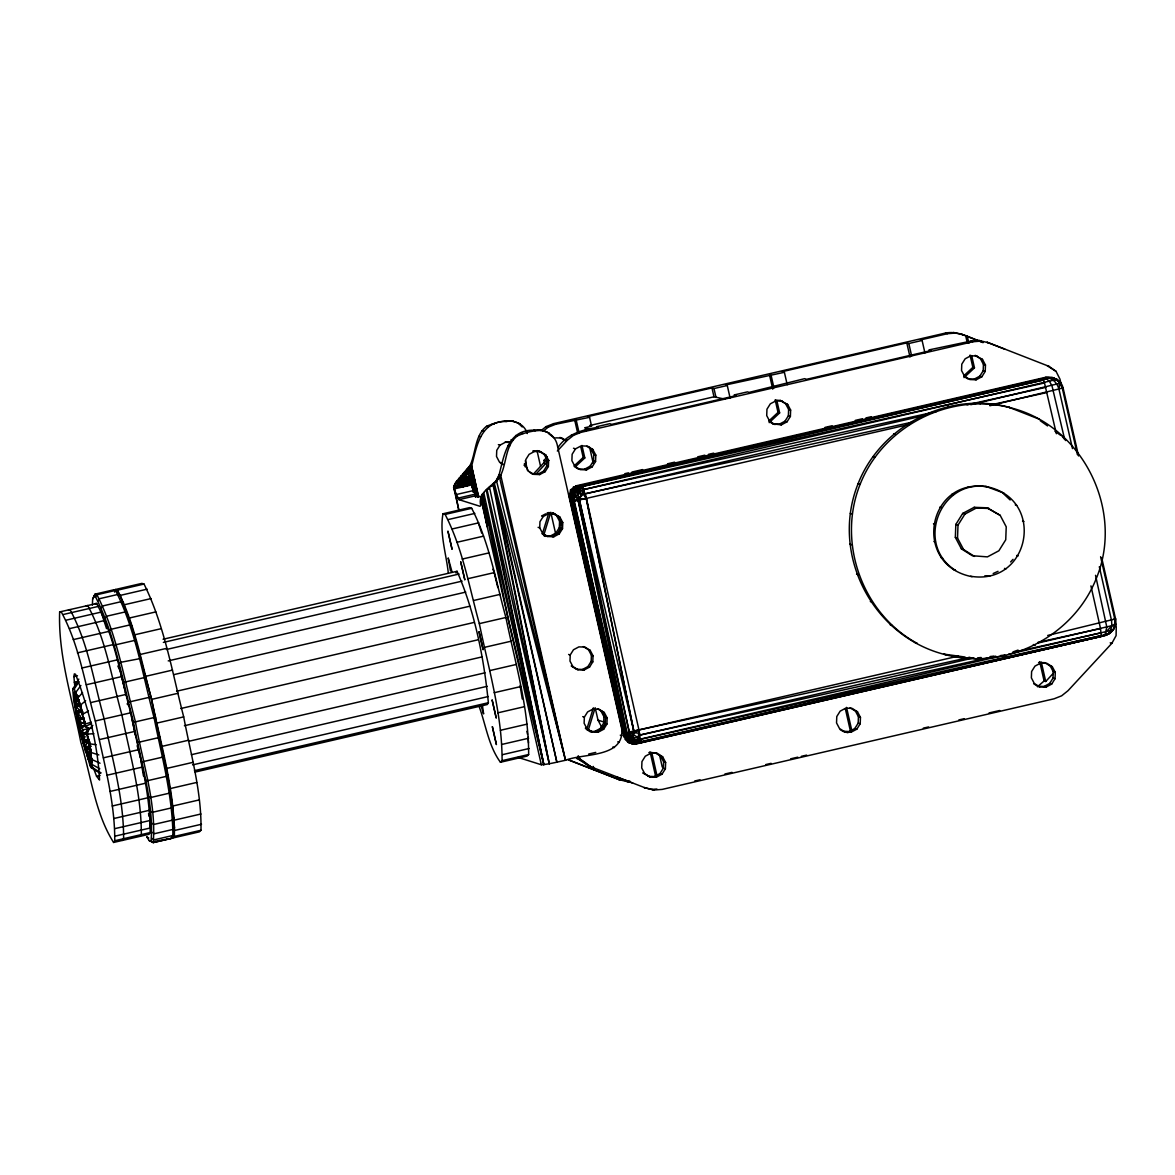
<?xml version="1.0" encoding="UTF-8"?>
<svg xmlns="http://www.w3.org/2000/svg" width="1175" height="1175" viewBox="0 0 1175 1175"><rect width="100%" height="100%" fill="white"/><g stroke="black" fill="none" stroke-linecap="round" stroke-linejoin="round"><path stroke-width="1.5" d="M945.64 654.725C872.158 636.644 829.888 553.733 858.132 483.615C881.015 425.379 948.298 391.04 1008.826 407.226L1010.838 407.872C1082.586 425.702 1124.622 510.229 1096.334 578.35C1073.451 636.586 1006.167 670.91 945.64 654.725L943.628 654.093L965.057 657.031M915.149 642.74L917.176 643.386C862.083 613.497 836.791 542.307 860.159 484.247C883.042 426.011 950.311 391.686 1010.838 407.872M473.275 492.002L471.102 481.251L471.66 466.034C476.8 446.059 480.34 420.988 506.278 421.502C515.047 419.725 524.784 424.733 527.296 433.546M497.583 480.046L495.233 482.617L499.125 474.715C504.266 454.74 507.82 429.683 533.744 430.182C543.687 428.332 554.629 434.265 557.112 444.37L621.692 728.603C624.821 758.125 583.182 753.043 565.498 760.284C557.493 761.914 549.518 764.161 541.337 764.763L518.013 757.39M74.715 693.896L73.834 696.511C75.89 697.348 74.818 693.441 73.805 692.795L75.743 692.912L74.554 692.119L78.049 698.038L85.188 726.341L88.389 728.383L86.392 731.673L91.018 757.302L90.872 763.956C80.84 741.968 76.199 716.882 73.805 692.795L74.554 692.119L75.112 692.824L73.805 692.795L74.715 693.896L76.728 694.587L75.729 692.956M533.626 474.347L528.456 471.087L525.607 465.667L525.827 459.543L529.088 454.343L534.493 451.464L540.603 451.685L545.773 454.931L548.622 460.35L548.387 466.475L545.141 471.674L539.736 474.553L533.626 474.347L529.426 472.203M553.234 512.917L559.902 517.117L562.752 522.523L562.517 528.662L559.271 533.861L553.866 536.74L547.756 536.52L542.586 533.274L539.722 527.854L539.957 521.715L543.217 516.515L548.622 513.637L554.717 513.857L547.007 513.137L548.622 513.637M532.011 473.833L538.121 474.054L543.526 471.175L546.772 465.976L547.007 459.836L544.157 454.417L538.987 451.171L532.877 450.95L534.493 451.464M543.981 535.8L550.326 536.035L555.937 533.039L559.315 527.634L559.564 521.274L556.597 515.649L552.558 513.123M553.102 513.343L558.287 516.603L561.136 522.023L560.901 528.148L557.655 533.347L552.25 536.226L546.14 536.006L542.262 533.567M561.459 525.093L561.577 521.92L558.61 516.295L556.597 515.649M570.227 654.96L569.992 661.084L572.857 666.504L578.027 669.75L584.137 669.97L589.542 667.092L592.788 661.892L593.023 655.768L590.173 650.348L584.988 647.087L578.878 646.882L573.473 649.76L570.227 654.96L568.612 654.446M574.178 466.46L578.203 469.001L584.548 469.222L590.158 466.225L593.537 460.835L593.786 454.461L590.819 448.835L586.78 446.309M586.369 729.322L590.393 731.849L598.251 732.143L603.656 729.264L606.917 724.064L607.152 717.94L604.288 712.52L598.986 709.171L593.008 709.054L587.603 711.933L584.357 717.132L584.122 723.257L586.971 728.676L592.156 731.922L585.356 728.162L586.971 728.676M595.563 461.467L595.798 455.107L592.832 449.482L587.471 446.103L581.126 445.883L575.515 448.865L572.137 454.27L571.887 460.629L574.854 466.255L580.23 469.633L586.575 469.853L592.185 466.872L595.563 461.467L593.537 460.835M572.857 666.504L571.241 665.99L576.411 669.236L582.521 669.456L587.926 666.577L591.172 661.378L591.407 655.253L588.558 649.834L583.373 646.588M605.727 723.683L602.349 729.087L596.738 732.084L594.726 731.438L600.337 728.456L603.715 723.051L603.95 716.691L600.983 711.066L603.01 711.697M597.502 708.76L602.672 712.006L605.536 717.426L605.301 723.55L602.041 728.75L596.636 731.628L589.967 731.276M648.027 776.322L654.372 776.543L659.983 773.561L663.361 768.156L663.611 761.797L660.644 756.171L655.268 752.793L648.923 752.558L657.28 753.425L662.656 756.803L665.623 762.428L665.388 768.803L662.01 774.193L656.399 777.189L650.054 776.954L642.652 772.944M769.008 421.428L773.033 423.955L779.377 424.175L784.988 421.193L788.366 415.788L788.616 409.429L785.649 403.803L780.273 400.425L775.515 400.249M773.033 423.955L781.404 424.821L787.015 421.825L790.393 416.435L790.628 410.06L787.661 404.435L780.273 400.425M840.169 729.587L842.857 731.276L849.202 731.511L854.812 728.515L858.191 723.11L858.426 716.75L855.473 711.125L850.098 707.747M860.217 723.756L860.453 717.396L857.486 711.771L852.11 708.393L845.765 708.158L840.154 711.154L836.776 716.544L836.541 722.919L839.508 728.544L844.884 731.922L851.214 732.143L856.839 729.161L860.217 723.756L858.191 723.11M955.348 537.386L955.833 524.417L962.707 513.416L974.148 507.336L987.073 507.791L1000.189 515.355L1006.226 526.826L1005.741 539.78L998.868 550.781L987.426 556.877L972.327 555.731L961.385 548.842L955.348 537.386L957.522 538.077L963.559 549.533L974.501 556.421M957.522 538.077L958.007 525.107L964.895 514.107L976.322 508.026L989.247 508.481M969.448 378.967L974.207 379.143L979.818 376.147L983.196 370.757L983.431 364.382L980.479 358.757L975.103 355.379L982.491 359.403L985.458 365.028L985.223 371.388L981.845 376.793L976.219 379.775L969.889 379.554L964.513 376.176L961.547 370.551L961.782 364.191L965.16 358.786L970.785 355.79L977.115 356.025M1033.662 683.703L1037.687 686.244L1044.032 686.464L1049.642 683.468L1053.02 678.078L1053.255 671.703L1050.303 666.078L1044.928 662.7L1038.582 662.48M1055.047 678.709L1055.282 672.35L1052.315 666.724L1046.94 663.346L1040.595 663.126L1034.984 666.107L1031.606 671.512L1031.371 677.872L1034.338 683.498L1039.713 686.876L1046.044 687.096L1051.669 684.114L1055.047 678.709L1053.02 678.078M92.399 605.096L92.649 599.074L95.058 594.139L113.652 589.835L117.691 591.789L120.261 595.696L131.585 625.849L150.929 696.951L167.584 775.089L172.563 806.212L174.502 827.317L174.252 833.339L171.829 838.274L153.235 842.578L149.21 840.639L146.64 836.732L148.755 838.025M174.252 833.339L171.829 838.274L153.235 842.578L151.046 841.212C154.175 801.409 140.251 761.429 133.524 722.287C122.376 680.252 115.326 635.925 95.542 596.9L93.706 596.312M973.811 657.853L640.037 735.036L638.245 737.357L633.472 738.164L629.095 742.629L626.319 739.898L625.129 736.593L572.005 501.696C568.333 494.367 574.09 485.334 582.257 485.304L1043.444 379.966C1051.155 375.236 1060.981 378.908 1063.096 387.941L1078.547 455.959M101.123 772.959L92.135 767.451L90.798 752.411L86.759 731.79L92.825 725.283M88.58 728.573L83.44 729.763L79.988 726.811L74.598 702.973L74.701 694.131L73.834 696.511L75.097 700.917L78.402 704.574L75.949 705.969L81.266 704.765L75.949 705.969L78.196 704.339L74.598 702.973L75.391 701.402L78.916 700.579M90.196 742.086L86.774 742.879L85.32 747.755L85.613 751.457L87.185 753.557L90.842 752.749L90.534 748.989L90.857 753.131M989.879 405.742L1063.096 387.941L1061.877 387.559L1060.908 383.05L1057.015 379.378L1052.007 377.513L1046.778 377.689L582.257 485.304L586.501 499.008L633.81 731.085L633.398 735.109L631.166 736.71L630.813 741.249L636.747 743.613L640.184 743.011L1101.283 636.424C1109.832 635.469 1117.601 628.008 1115.56 618.873L1101.739 558.008M1102.943 636.028L1105.087 634.691L1106.806 627.039L1095.541 575.324M115.312 589.527L141.881 583.387L144.026 584.048C164.544 625.555 172.152 672.32 183.697 716.882C190.703 754.321 201.777 791.95 200.969 830.27L199.353 831.856L172.784 838.01L174.399 836.409C174.561 790.011 160.887 744.583 151.663 699.375C141.529 662.759 135.007 624.16 117.456 590.188L115.312 589.527L114.577 592.082M479.429 707.35C485.98 725.592 488.756 746.419 500.447 762.252L502.077 760.666C502.224 714.253 488.55 668.825 479.327 623.631C469.192 587.015 462.671 548.417 445.119 514.43L442.975 513.783C439.479 533.274 446.118 553.308 448.277 572.724M500.447 762.252L527.017 756.112L528.633 754.512C528.794 708.114 515.12 662.685 505.896 617.492C495.762 580.861 489.241 542.277 471.689 508.29L469.545 507.629L442.975 513.783M85.305 722.096L81.868 722.889L80.003 726.385L85.305 725.137L80.003 726.385L78.079 721.656L80.355 721.509L80.487 732.26L81.927 734.522L83.073 742.482L85.496 748.005L88.404 748.548L87.009 753.381L87.89 758.389L89.829 761.077L89.682 762.678L91.062 762.648L90.872 763.956L92.399 760.416L91.018 757.302L91.885 758.404L91.327 762.105C92.781 760.724 90.725 765.013 91.9 761.473M654.093 790.026L644.179 787.602L654.093 790.026L662.186 789.409L1054.078 698.802L1061.627 695.82L1067.972 690.738L1111.844 643.342L1116.088 635.646L1116.25 626.848L1114.355 618.491L1115.56 618.873L1113.768 629.242L1109.758 633.354L1101.518 635.558L641.007 742.042L639.464 741.954L640.889 740.749L636.453 740.03L633.134 742.527L629.741 742.292L625.129 736.593L630.813 741.249L636.086 739.795L633.134 742.527L633.575 743.819L638.289 743.408L1101.283 636.424L1100.534 628.552L1090.929 585.884M113.593 842.46L114.753 840.757C114.959 800.219 103.209 760.504 95.307 720.98C85.085 684.452 79.445 645.237 61.159 611.72L59.646 611.925C58.089 655.87 72.424 699.287 80.796 742.203C90.989 775.397 94.925 813.012 113.593 842.46L149.019 834.279L150.18 832.561C150.385 792.023 138.635 752.308 130.733 712.784C120.511 676.257 114.871 637.041 96.585 603.524L95.072 603.744M586.501 499.008L638.965 729.939L640.772 742.879L632.752 743.937L627.876 742.248L623.866 736.563L569.376 496.746L570.536 489.857L576.205 485.804C581.963 486.318 566.732 496.144 572.005 501.696L909.567 424.322M969.948 657.324L633.81 731.085L586.266 499.052L583.505 494.087L584.004 489.476L581.654 487.14L578.32 486.45L574.237 487.698L577.498 486.2C570.595 487.728 568.641 496.32 572.695 501.123L625.923 732.539C626.774 734.125 628.214 740.632 625.1 739.501M81.721 734.169L87.053 732.906L81.721 734.169L83.44 729.763L80.487 732.26L83.587 740.602L83.073 742.482L85.378 747.109L90.681 745.949L85.378 747.109L81.927 734.522L87.229 733.273L81.927 734.522L85.085 736.519L83.587 740.602L88.903 739.442M79.738 705.969L76.213 706.792L76.067 711.609L78.417 719.1L83.719 717.852L78.417 719.1L77.007 712.535L79.298 710.008L76.052 706.616L74.598 702.973M522.273 698.963L520.055 685.377M528.515 742.982L528.104 737.283M582.257 485.304L577.836 493.764L572.005 501.696M626.319 739.898L625.129 736.593M74.877 687.169L73.907 676.58L74.348 673.863L75.523 674.23C88.492 707.805 97.643 744.127 99.552 780.053L96.556 776.249L94.162 769.948M88.815 757.963L89.917 760.636L87.89 758.389L91.224 756.906L89.829 761.077L92.311 759.212L90.872 763.956L91.635 762.825M89.462 742.453L90.563 749.533M91.988 761.297L91.327 762.105L91.929 758.933M1072.467 448.571L1059.042 389.498L1059.644 381.86L1052.624 377.557L1045.574 377.307L576.205 485.804M79.489 701.989L75.978 694.572L79.386 702.268M958.462 656.076L633.81 731.085L577.836 493.764L579.833 490.489L584.004 489.476L1057.015 379.378M89.682 762.678L91.547 759.828L90.93 762.487L89.682 762.678L90.093 761.033M458.764 510.244L453.961 485.745L456.399 481.486L470.044 465.52L471.66 466.034L467.342 479.782L467.268 485.892L471.381 483.057L453.638 487.214L453.932 488.962L458.955 499.639L480.017 506.293L480.751 505.485C477.109 490.988 494.646 485.804 500.741 475.229C506.763 462.671 505.323 445.178 517.25 436.013C525.107 432.4 533.788 430.344 542.453 430.476M636.747 743.613L632.429 743.819L629.741 742.292L628.596 739.677L630.167 736.079L578.217 500.756L574.076 499.434L573.532 501.549L624.468 732.627L633.986 732.818L639.024 730.248L638.245 737.357L635.205 743.305L631.548 743.555L640.081 742.159M1099.315 566.732L1111.521 620.429L1111.888 625.688L1110.654 630.417L1107.981 633.913L1104.294 635.66M581.287 487.948L575.339 487.508L575.603 489.27L579.422 492.237L584.004 489.476L581.287 487.948L575.603 489.27L572.563 490.636L570.551 493.588L574.825 501.387L573.591 500.021L627.039 732.363L578.217 500.756L584.004 489.476L936.563 411.529M100.213 773.37L91.356 767.804L90.034 765.645L78.887 726.826L73.658 699.786L72.762 689.607L78.798 679.077M498.479 478.475L499.933 474.979L497.113 479.459L500.741 475.229L565.498 760.284L494.132 482.587L556.877 762.193L493.515 483.219L549.254 763.721L486.993 489.446L543.805 764.617L508.657 620.87L482.411 494.132L487.258 526.723L480.898 496.32M513.357 421.282C504.325 419.666 494.851 422.809 486.538 426.305C474.627 435.47 476.066 452.948 470.044 465.52L470.411 466.739L463.538 480.516L462.788 486.92L453.638 487.214L458.97 510.332M542.336 534.023L548.975 512.432M543.966 534.493L550.781 512.3L555.863 534.669M586.722 729.44L593.36 707.849M588.352 729.895L595.182 707.702M92.37 727.971L89.065 728.588L87.273 734.125L93.883 733.67M627.876 742.248L629.095 742.629L625.629 736.622L626.598 733.861L629.212 731.996L633.81 731.085M1105.117 635.396C1112.138 633.692 1116.309 626.334 1114.84 619.387L1100.593 556.73M84.732 720.907L85.188 726.341L89.065 728.588M972.078 576.705C911.903 565.219 926.869 477.109 987.323 486.817C1046.293 499.375 1030.02 586.105 970.623 576.249M954.071 569.934L955.525 570.404C914.605 544.98 939.838 478.577 987.323 486.817M153.235 842.578C156.407 802.202 142.278 761.635 135.463 721.935C124.153 679.282 116.986 634.324 96.923 594.726L95.058 594.139L92.649 599.074M498.068 478.842L499.125 474.715L500.741 475.229M78.079 721.656L78.74 720.055L84.027 718.821M91.826 761.708L90.872 763.956L92.355 761.4M88.066 736.343L89.976 749.944L90.593 748.769M455.988 573.062L457.046 571.285C474.994 612.322 483.924 658.147 488.374 702.723L487.317 704.515L195.138 772.063M640.184 743.011L624.468 732.627L624.997 735.491M509.979 442.432L505.397 442.27L499.992 445.149L496.746 450.348L496.511 456.473L499.36 461.893L503.252 464.331M561.342 528.28L557.963 533.685L555.937 533.039M91.327 762.105L92.399 760.416M72.762 689.607L78.24 680.957M95.542 596.9L96.923 594.726L115.532 590.423C135.595 630.02 142.748 674.993 154.057 717.631C161.797 756.553 172.563 795.592 172.916 835.484L154.307 839.787L152.104 838.451M174.502 827.317L173.166 829.374L154.571 833.677L152.353 832.429M91.577 723.477L85.555 726.458L80.135 705.411L74.289 688.932L79.078 681.617M98.112 600.807L99.537 598.692L118.132 594.388L120.261 595.696M122.45 840.419L123.61 838.715C123.816 798.163 112.066 758.448 104.164 718.924C93.941 682.396 88.301 643.195 70.015 609.663L68.502 609.884M140.163 836.321L141.323 834.617C141.529 794.08 129.779 754.365 121.877 714.841C111.654 678.313 106.014 639.097 87.728 605.566L86.216 605.786M173.929 818.197L172.578 820.121L153.984 824.409L151.795 823.308M86.774 742.879L84.159 741.778L83.073 742.482L89.021 740.309M477.035 496.952L471.395 472.027L464.11 472.526L469.031 469.662L470.852 465.785L466.695 469.574L469.031 469.662L471.263 474.48L476.169 495.923M101.358 607.93L102.827 605.918L121.422 601.615L123.492 602.819M75.861 692.31L80.884 685.495M172.563 806.212L171.197 807.974L152.588 812.263L150.415 811.337M105.162 618.079L106.69 616.214L125.284 611.911L127.297 612.968M626.583 739.428L628.596 739.677L631.166 736.71M150.18 827.949L149.93 820.855M624.938 735.036L625.629 736.622L625.923 732.539L574.384 501.475M77.844 697.921L82.544 692.677M170.419 791.715L169.024 793.257L150.429 797.561L148.285 796.841M1039.713 661.628L1044.105 680.971L1037.452 686.758M544.745 463.728L543.996 460.365L547.359 456.737M533.23 474.259L545.611 460.879L543.996 460.365M558.022 447.469C567.011 433.869 582.859 429.565 598.09 427.289L596.474 426.775L609.766 423.705L611.778 424.351L736.211 395.578L734.184 394.947L747.476 391.877L749.092 392.391L804.596 378.673L806.608 379.305L931.041 350.547L929.014 349.9L970.932 341.103L979.025 340.471L988.953 342.894L1048.893 366.292L1056.046 371.359L1059.982 379.187L1061.877 387.559M536.417 473.628L548.725 460.336M557.332 451.038L567.173 440.405L573.518 435.323L581.052 432.341L972.959 341.734L981.037 341.103L979.025 340.471M1044.105 680.971L1045.721 681.485L1053.578 672.996M1008.444 654.255L1106.439 631.533L1111.888 625.688L1115.692 624.233L1114.487 623.852M109.437 630.975L111.023 629.286L129.617 624.997L131.585 625.849M1010.603 561.944L1013.026 559.344M173.195 836.101L170.992 838.407L154.938 841.344M83.073 742.482L89.153 740.426M88.404 748.548L85.613 751.457L87.067 752.778L90.607 752M88.301 748.857L85.613 751.457L85.643 748.049L89.168 747.241M570.536 489.857L572.563 490.636L572.739 493.823L578.849 498.435L583.505 494.087L912.769 422.016M574.311 465.726L583.197 457.442L580.758 446.706M575.677 466.475L584.812 457.956L581.963 445.442M769.14 420.694L778.026 412.41L775.177 399.882M769.199 422.647L779.642 412.91L776.793 400.396M963.97 375.647L972.856 367.364L970.051 355.041M964.029 377.616L974.472 367.878L971.666 355.555M167.584 775.089L166.145 776.396L147.551 780.685L145.436 780.2M114.078 646.265L115.723 644.796L134.317 640.507L136.212 641.139M475.522 497.098L471.131 477.476L458.793 478.504L466.064 475.302L469.501 472.277L471.366 472.365L476.653 495.63M473.584 492.281L471.102 481.251L455.107 483.38L463.538 480.516L471.263 474.48L476.066 495.953M80.135 705.411L85.672 700.711M540.97 430.696L546.037 426.628L553.587 423.646L945.493 333.054C958.638 330.498 970.638 338.268 982.608 342.189M542.982 431.343L548.064 427.274L555.613 424.293L589.556 417.316L591.583 426.202L585.165 427.685L585.972 431.24M571.755 490.239L575.339 487.508M118.925 663.523L120.658 662.318L141.073 658.411M164.103 756.788L141.969 761.899M1060.908 383.05L970.77 404.729M1115.56 618.873L1047.703 635.455M462.788 486.92L471.16 481.603L473.554 492.281M578.599 756.215L580.009 758.991L577.498 759.079L576.367 757.846L580.009 758.991L590.731 766.585L588.704 765.953L579.113 759.593L584.195 761.958L588.704 765.953L646.191 788.249M471.131 477.476L462.759 482.881L453.961 485.745L462.465 485.025L466.974 482.014L471.16 481.603M82.558 714.341L88.478 710.948M545.655 513.857L541.602 516.016L543.217 516.515M552.353 536.667L556.553 534.434M650.95 753.204L645.325 756.186L641.947 761.591L641.712 767.965L644.678 773.576L650.054 776.954M123.874 682.308L146.023 677.182M493.485 485.084L489.461 487.126L549.254 763.721L492.854 483.894L496.482 481.662L496.379 480.311L565.498 760.284L499.096 475.596M79.298 710.008L76.067 711.609L78.578 719.893L81.868 722.889L85.393 722.39M160.094 737.298L137.96 742.424M489.02 488.888L486.244 490.151L543.805 764.617L482.411 494.132M993.183 573.518L998.045 571.329M91.356 767.804L92.135 767.451M640.889 740.749L635.205 743.305L640.434 742.615M577.424 486.2L573.268 487.067M464.698 477.975L456.399 481.486L471.072 479.048M569.229 493.544L570.947 494.528L572.739 493.823L576.117 496.423L574.061 491.473L572.563 490.636M574.237 487.698L578.364 486.083M1012.953 651.934L1018.049 650.083M580.465 485.686L578.32 486.45L582.947 486.45L1044.487 382.962L1056.354 433.722M128.795 702.062L150.929 696.951M1113.239 629.594L1106.439 631.533M84.997 724.108L91.268 722.17M1105.587 634.441L1110.067 633.119L1108.862 632.752M83.631 717.572L78.417 719.1L80.473 716.207L77.344 713.093L82.632 711.874M155.673 717.176L133.524 722.287M1111.888 625.688L1038.068 643.004M75.949 705.969L81.222 704.618M82.5 711.668L77.183 712.931L82.5 711.727M80.869 711.081L76.067 711.609L77.007 712.535L82.323 711.286M82.353 710.948L77.051 712.197L82.367 710.992M75.171 700.711L78.71 699.889L75.171 700.711L73.834 696.511L77.829 700.124L75.171 700.711L78.725 699.889M730.116 398.002L727.266 385.488L713.989 388.558L711.962 387.926L587.544 416.684L589.556 417.316M924.945 352.97L922.096 340.442L908.818 343.511L906.792 342.88L782.374 371.638L784.386 372.284L787.221 384.71M784.386 372.284L725.651 384.974L727.266 385.488M963.5 334.846L955.583 333.054L947.505 333.685L920.48 339.928L922.096 340.442M589.556 425.57L713.989 396.798L724.784 399.133M453.932 488.962L471.645 484.878L475.42 494.102L476.668 495.542L481.53 497.069M456.018 494.602L473.731 490.504M457.721 498.2L475.42 494.102M458.955 499.639L476.668 495.542M117.456 590.188L144.026 584.048M445.119 514.43L471.689 508.29M624.865 473.672L628.419 472.864M631.974 472.042L642.637 469.574M667.518 463.817L674.626 462.172M697.73 456.825L704.853 455.18M708.408 454.373L713.739 453.139M825.026 427.406L832.135 425.761M855.238 420.415L862.347 418.77M865.902 417.947L871.233 416.714M1044.487 382.962L1043.444 379.966L577.087 487.537M120.584 595.314L147.154 589.16M448.248 519.556L474.817 513.416M59.646 611.925L96.585 603.524M63.347 614.481L98.773 606.3M926.15 415.054L585.253 493.911L586.266 499.052L578.849 498.435M124.565 604.699L151.134 598.56M452.228 528.956L478.798 522.816M66.153 620.165L101.579 611.984M69.487 628.625L104.913 620.429M129.279 618.035L155.849 611.896M456.943 542.292L483.512 536.153M73.276 639.611L108.702 631.43M134.537 634.838L161.107 628.684M462.201 559.08L488.771 552.94M77.418 652.874L112.844 644.678M163.075 639.244L457.046 571.285M163.369 642.402L459.117 574.032M81.809 668.046L117.236 659.865M140.163 654.475L166.732 648.336M467.826 578.717L494.396 572.577M166.336 649.511L462.098 581.126M73.907 676.58L77.462 675.757M74.231 682.22L77.785 681.412M168.216 660.893L465.755 592.097M86.333 684.746L121.759 676.565M145.935 676.257L172.505 670.102M473.598 600.498L500.168 594.359M74.686 696.863L78.24 696.041M74.921 697.157L78.446 696.334M174.091 674.567L469.853 606.197M90.872 702.547L126.298 694.352M176.573 691.238L474.098 622.442M151.663 699.375L178.233 693.235M479.327 623.631L505.896 617.492M95.307 720.98L130.733 712.784M85.628 726.121L80.341 727.34L80.487 732.26L81.795 733.523L87.112 732.363L81.795 733.523M180.7 708.54L478.225 639.758M87.361 733.42L82.074 734.639L83.587 740.602L88.874 739.369M157.142 723.022L183.697 716.882M484.805 647.278L511.375 641.139M99.537 739.56L134.963 731.364M184.402 725.724L481.941 656.928M87.067 752.778L90.593 751.971M103.429 757.816L138.856 749.621M162.15 746.331L188.72 740.191M489.813 670.587L516.383 664.433M189.234 741.19L484.996 672.82M96.556 776.249L100.095 775.427M191.407 754.688L487.17 686.317M106.896 775.265L142.322 767.084M166.527 768.465L193.097 762.311M494.19 692.707L520.76 686.567M192.568 764.896L488.315 696.525M194.404 770.683L488.374 702.723M109.848 791.48L145.274 783.284M170.111 788.601L196.666 782.462M497.774 712.858L524.344 706.704M112.213 806.006L147.639 797.825M113.916 818.505L149.343 810.309M172.754 806.035L199.324 799.896M500.433 730.292L526.988 724.153M114.93 828.61L150.356 820.429M174.399 820.135L200.969 813.996M502.063 744.392L528.633 738.238M115.209 836.101L150.635 827.905M114.753 840.757L150.18 832.561M174.943 830.387L201.512 824.248M502.621 754.629L529.176 748.49M174.399 836.409L200.969 830.27M502.077 760.666L528.633 754.512M1004.875 655.077L636.453 740.03M588.69 754.042L595.769 752.397M847.102 732.715L850.612 731.908L845.324 708.657M694.675 781.008L700.021 779.774M724.902 774.017L732.01 772.372M765.777 764.572L771.108 763.339M790.672 758.815L797.781 757.17M801.335 756.348L806.667 755.114M923.286 728.162L928.617 726.928M958.829 719.937L964.161 718.703M989.056 712.946L999.719 710.493M1101.283 636.424L639.464 741.954M83.719 741.572L89.036 740.353M77.007 712.535L82.338 711.345M78.387 719.497L83.895 718.689M1101.518 635.558L640.757 739.295L629.212 731.996L579.686 500.491M995.783 656.179L640.037 735.036L639.332 733.127L633.986 732.818M1013.658 652.213L1101.254 632.796M966.996 404.802L1045.735 387.383M989.732 405.111L1046.998 392.538M1037.922 642.343L1100.534 628.552M460.879 476.11L466.064 475.302L467.944 477.403M463.699 472.982L467.547 472.512L463.141 473.598L466.064 475.302M977.571 657.883L981.154 657.501M990.128 656.546L993.712 656.164M1000.894 655.4L1006.49 655.65M87.317 753.572L88.595 757.361L87.89 758.389L87.317 753.572L89.902 753.293L88.536 757.89L89.917 760.636M568.289 759.873L618.726 779.554L629.859 781.096M652.081 789.394L656.928 789.013M583.505 494.087L577.836 493.764L574.061 491.473L579.231 491.488M466.504 469.794L469.031 469.662M632.752 743.937L636.498 743.731M984.797 575.823L989.791 576.176M1046.602 377.807C1053.74 376.514 1060.658 381.537 1062.362 388.44L1077.416 454.681M571.858 501.108L572.695 501.123L571.828 495.982L575.882 496.805L578.217 500.756M782.286 401.057L775.955 400.837L770.33 403.818L766.952 409.223L766.717 415.597L769.684 421.223L775.059 424.601M555.672 437.834L562.017 438.055L566.042 440.581M505.309 441.815L509.891 441.976M1045.779 378.071C1052.55 377.351 1057.559 383.461 1059.042 389.498M74.759 696.628L77.594 696.863L74.833 694.249M469.192 466.578L471.63 466.901L478.563 497.289M968.626 657.515L975.999 658.896M89.256 743.76L96.144 744.73M618.726 779.554L628.654 781.977L626.627 781.346M625.379 733.156L624.542 732.95L625.629 736.622M1044.413 378.438L1046.984 379.099L1049.657 381.713L1052.007 385.87L1064.638 439.274M575.603 489.27L579.833 490.489M630.167 736.079L633.472 738.164L633.398 735.109M988.953 342.894L986.927 342.248L1004.831 349.21M953.571 332.422L955.583 333.054M945.493 333.054L947.505 333.685M970.932 341.103L972.959 341.734M1048.893 366.292L1047.277 365.777L1056.046 371.359M1045.574 377.307L1053.74 378.159M980.479 358.757L982.491 359.403M983.431 364.382L985.458 365.028M972.856 367.364L974.472 367.878M983.196 370.757L985.223 371.388M979.818 376.147L981.845 376.793M974.207 379.143L976.219 379.775M1039.317 419.211L1008.826 407.226M978.467 403.069L980.479 403.701M947.975 406.315L949.987 406.947M919.114 416.787L921.141 417.419M893.587 433.869L895.614 434.515M785.649 403.803L787.661 404.435M788.616 409.429L790.628 410.06M778.026 412.41L779.642 412.91M788.366 415.788L790.393 416.435M784.988 421.193L787.015 421.825M985.869 486.347L1003.876 493.118M779.377 424.175L781.404 424.821M872.863 456.59L874.876 457.222M968.156 486.891L969.61 487.346M1015.288 504.853L1016.742 505.309M951.97 494.19L953.424 494.646M1022.514 521.068L1023.983 521.524M1000.189 515.355L987.073 507.791M974.148 507.336L976.322 508.026M962.707 513.416L964.895 514.107M939.794 507.13L941.248 507.6M858.132 483.615L860.159 484.247M955.833 524.417L958.007 525.107M933.479 523.756L934.933 524.226M1016.683 555.467L1018.138 555.922M585.165 427.685L590.247 429.301M850.274 513.357L852.301 514.004M961.385 548.842L963.559 549.533M933.963 541.543L935.418 541.998M553.587 423.646L555.613 424.293M579.04 431.695L581.052 432.341M1004.507 568.406L1005.962 568.876M546.037 426.628L548.064 427.274M571.491 434.677L573.518 435.323M511.742 420.768L519.982 423.808M549.063 433.002L540.838 429.977M941.19 557.758L942.644 558.213M565.146 439.758L567.173 440.405M504.663 420.988L506.278 421.502M533.744 430.182L535.359 430.696M590.819 448.835L592.832 449.482M554.218 437.878L548.74 433.707M593.786 454.461L595.798 455.107M573.488 448.233L575.515 448.865M492.354 423.837L493.97 424.337M521.45 433.032L523.066 433.546M486.538 426.305L488.154 426.819M515.634 435.499L517.25 436.013M583.197 457.442L584.812 457.956M849.745 544.128L851.757 544.759M481.912 430.623L483.527 431.137M511.008 439.817L512.623 440.331M590.158 466.225L592.185 466.872M538.987 451.171L540.603 451.685M544.157 454.417L545.773 454.931M584.548 469.222L586.575 469.853M479.033 436.263L480.648 436.777M508.129 445.457L509.744 445.971M498.376 444.635L499.992 445.149M547.007 459.836L548.622 460.35M1110.228 642.828L1111.844 643.342M546.772 465.976L548.387 466.475M543.526 471.175L545.141 471.674M523.991 465.168L525.607 465.667M856.546 574.105L858.572 574.737M538.121 474.054L539.736 474.553M569.376 496.746L570.58 497.128M1033.324 644.546L1035.351 645.178M870.322 601.556L872.335 602.188M1050.303 666.078L1052.315 666.724M1053.255 671.703L1055.282 672.35M558.287 516.603L559.902 517.117M890.239 624.894L892.251 625.526M559.564 521.274L561.577 521.92M561.136 522.023L562.752 522.523M559.315 527.634L562.517 528.662M1049.642 683.468L1051.669 684.114M1044.032 686.464L1046.044 687.096M557.655 533.347L559.271 533.861M538.106 527.34L539.722 527.854M1037.687 686.244L1039.713 686.876M552.25 536.226L553.866 536.74M546.14 536.006L547.756 536.52M855.473 711.125L857.486 711.771M858.426 716.75L860.453 717.396M854.812 728.515L856.839 729.161M849.202 731.511L851.214 732.143M588.558 649.834L590.173 650.348M842.857 731.276L844.884 731.922M591.407 655.253L593.023 655.768M591.172 661.378L592.788 661.892M587.926 666.577L589.542 667.092M582.521 669.456L584.137 669.97M576.411 669.236L578.027 669.75M602.672 712.006L604.288 712.52M603.95 716.691L605.977 717.323L603.744 713.107M605.536 717.426L607.152 717.94M595.578 709.48L598.002 720.143L604.743 722.273M603.715 723.051L606.917 724.064M582.741 716.618L584.357 717.132M602.041 728.75L603.656 729.264M600.337 728.456L602.349 729.087M620.268 735.197L621.883 735.712M623.866 736.563L625.071 736.945M634.735 743.393L635.939 743.775M596.636 731.628L598.251 732.143M655.268 752.793L657.28 753.425M617.742 741.851L619.357 742.365M660.644 756.171L662.656 756.803M663.611 761.797L665.623 762.428M612.865 747.021L614.481 747.535M117.691 591.789L113.652 589.835M663.361 768.156L665.388 768.803M659.983 773.561L662.01 774.193M654.372 776.543L656.399 777.189M568.656 759.858L620.738 780.2M617.462 777.174L615.847 776.675L632.811 783.167M609.37 775.764L610.985 776.264M87.464 734.522L86.759 731.79M90.798 752.411L98.832 754.938M149.21 840.639L151.046 841.212M961.473 334.199L983.123 342.659M471.102 481.251L467.342 479.782L471.058 479.371L473.877 491.855M629.741 742.292L633.575 743.819M91.841 759.505L100.037 763.236M76.404 694.205L73.805 692.795L76.728 694.587M92.296 764.631L99.802 768.788M90.034 765.645L92.913 767.363M963.838 376.382L967.862 378.908M559.99 437.408L565.366 440.787M500.344 463.009L502.929 464.639M543.32 534.757L546.008 536.446M80.634 705.867L79.592 702.606L82.94 713.901L79.636 703.634M1040.227 420.679L1047.557 425.923M1054.886 431.181L1060.746 435.382M579.422 492.237L581.096 493.559M73.232 688.021L74.289 688.932M1002.422 492.663L1010.148 499.977M518.366 423.294L522.229 426.951M95.998 603.348L96.835 604.332M101.035 611.632L106.543 628.625M117.852 666.034L120.158 670.954L124.947 690.312M127.076 703.854L127.928 704.838M1062.215 436.424L1065.725 440.552M571.373 499.258L572.695 501.123M578.056 756.039L580.009 758.991M1042.754 378.835L1043.444 379.966M631.959 736.607L629.212 731.996L626.818 738.047L628.302 734.889L628.596 739.677M598.002 720.143L602.393 728.471M478.871 524.476L481.706 533.112M492.81 569.288L493.72 571.065M84.145 719.688L82.955 717.249L84.101 720.069M84.673 721.479L85.188 726.341M571.828 495.982L573.679 499.918M86.392 731.673L87.508 734.228M80.37 707.702L82.867 714.4M494.176 572.563L497.833 587.573M130.219 711.771L131.101 714.826M137.137 745.728L138.914 751.912M450.51 571.05L448.189 557.934L451.905 571.476M481.163 706.248L483.615 713.886L482.396 705.25M131.453 716.28L135.345 735.124M139.282 753.381L140.354 757.802M967.275 336.197L968.876 343.232M1041.329 662.127L1045.721 681.485M965.659 335.683L967.26 342.733M908.818 343.511L911.638 355.952M906.792 342.88L910.023 357.082M771.108 375.354L773.943 387.867M846.543 707.379L851.816 730.63M769.493 374.84L772.739 389.145M713.989 388.558L716.001 397.444M711.962 387.926L713.989 396.798M589.6 447.234L593.228 463.214M659.425 754.556L662.245 766.996M576.279 420.4L579.128 432.914M651.714 752.411L657.001 775.676M574.663 419.886L577.512 432.4M650.098 751.912L655.782 776.954M537.004 450.598L540.573 466.343M525.313 460.688L527.59 470.734M524.461 463.523L525.225 466.886M593.272 766.423L594.036 769.772M499.125 474.715L499.933 478.284M480.604 497.407L541.337 764.763M471.66 466.034L478.533 496.32M471.16 476.8L475.581 497.069M477.946 496.79L471.028 466.827L471.395 472.027M483.748 492.619L543.805 764.617M471.63 466.901L478.387 497.333M140.721 759.27L143.482 776.014M148.535 813.541L149.137 816.449M526.885 731.335L527.502 734.316M125.255 691.767L125.74 694.719M482.029 494.572L487.258 526.723M570.947 494.528L571.329 497.627M570.433 493.926L570.83 497.568M447.969 531.306L452.008 549.077L447.969 531.306M460.747 561.914L464.786 579.686L460.747 561.914M479.048 631.827L483.087 649.584L479.048 631.827M492.149 700.094L496.188 717.852L492.149 700.094M492.369 726.723L496.393 744.48L492.369 726.723M81.369 705.352L76.052 706.616L81.369 705.426M85.305 725.548L79.988 726.811L85.32 725.607M85.496 725.93L80.194 727.193L85.496 725.988M88.845 739.986L83.528 741.249L88.859 740.044M78.784 700.388L75.244 701.225L78.784 700.432M81.207 705L75.89 706.263L81.222 705.059M90.637 746.492L85.32 747.755L90.651 746.536M90.563 752.543L87.009 753.381L90.563 752.573M78.637 700.08L75.097 700.917L78.652 700.109M89.036 747.168L85.496 748.005L89.05 747.197M90.725 752.734L87.185 753.557L90.725 752.749"/></g></svg>
